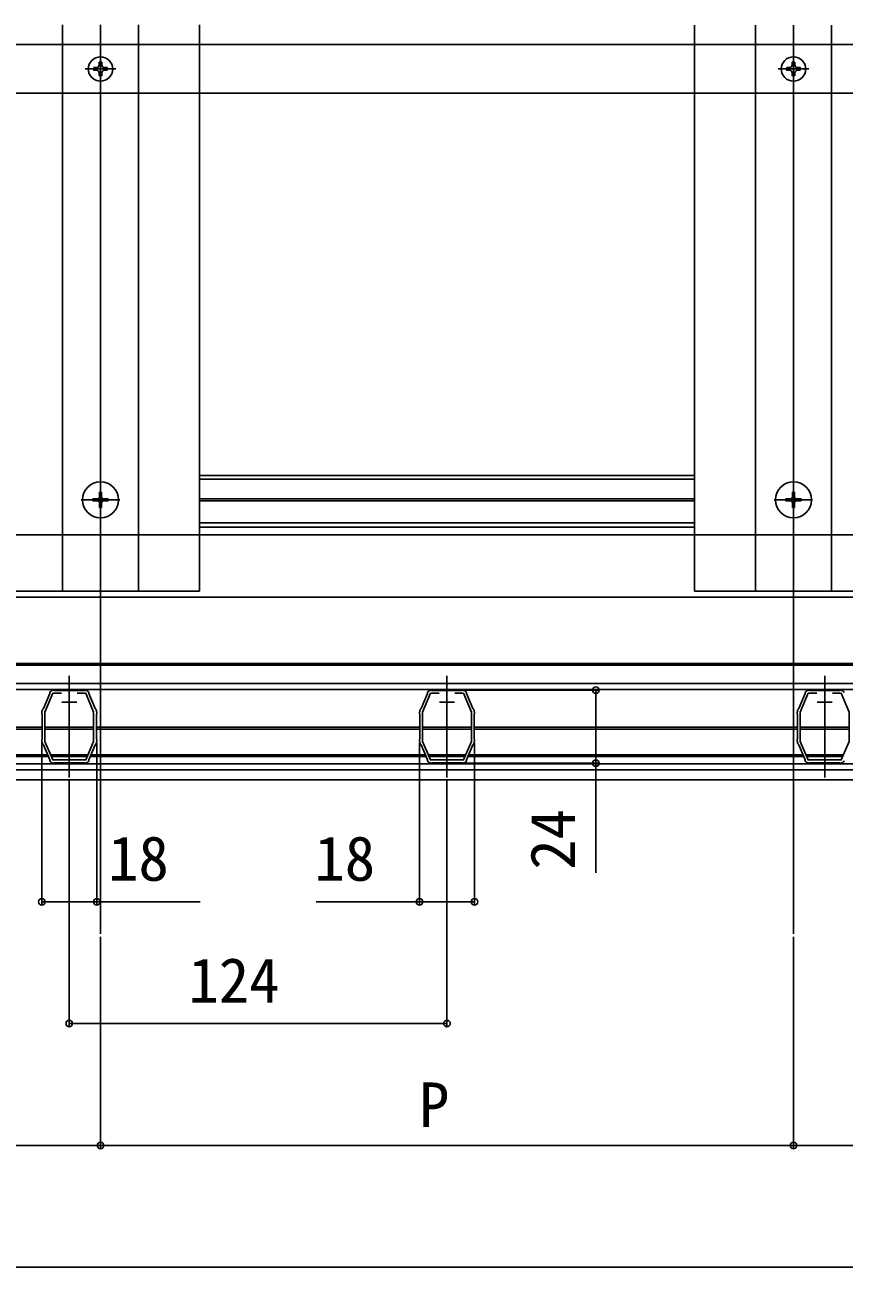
# Model space of a CAD drawing. Units: millimetres, scale not verified. Extents: x -875 to 875, y -1304 to 1296.
# Drawn here: x -466.2 to -197.3, y -992.5 to -584.5 of the extents above; entities that cross this region are included whole.
import ezdxf
from ezdxf.enums import TextEntityAlignment as Align

# ---------------------------------------------------------------- set-up
doc = ezdxf.new("R2010")
doc.units = ezdxf.units.MM
doc.header["$LTSCALE"] = 8
for name, color, linetype in [('0-3_YKK_11', 7, 'Continuous'), ('0-4_YKK_12', 2, 'Continuous'), ('0-5_YKK_13', 4, 'Continuous'), ('0-6_YKK_D', 6, 'Continuous')]:
    doc.layers.add(name, color=color, linetype=linetype)
doc.styles.add('ＭＳ ゴシック', font='')
doc.styles.get('ＭＳ ゴシック').set_extended_font_data('MS Gothic')

msp = doc.modelspace()

# ---------------------------------------------------------------- linework, layer by layer
at = {"layer": '0-3_YKK_11'}
for p, q in [((-454.155, -807.016), (-449.155, -807.016)), ((-451.655, -809.516), (-451.655, -804.516)), ((-330.155, -807.016), (-325.155, -807.016)), ((-327.655, -809.516), (-327.655, -804.516)), ((-206.155, -807.016), (-201.155, -807.016)), ((-203.655, -809.516), (-203.655, -804.516))]:
    msp.add_line(p, q, dxfattribs=at)
for points in [[(-456.875, -803.024), (-456.726, -803.069), (-456.598, -803.116), (-446.712, -803.116), (-446.583, -803.069), (-446.435, -803.024)], [(-332.875, -803.024), (-332.726, -803.069), (-332.598, -803.116), (-322.712, -803.116), (-322.583, -803.069), (-322.435, -803.024)], [(-208.875, -803.023), (-208.726, -803.069), (-208.598, -803.116), (-198.712, -803.116), (-198.583, -803.069), (-198.435, -803.023)], [(-460.538, -809.717), (-460.337, -809.24), (-460.24, -809.138), (-460.143, -809.035), (-458.064, -804.091), (-458.058, -803.954), (-458.042, -803.799)], [(-454.245, -804.016), (-457.057, -804.016), (-459.655, -810.198), (-459.655, -819.834), (-457.099, -825.916), (-446.21, -825.916), (-443.655, -819.835), (-443.655, -810.198), (-446.253, -804.016), (-449.065, -804.016)], [(-445.267, -803.799), (-445.252, -803.954), (-445.245, -804.091), (-443.167, -809.035), (-443.069, -809.138), (-442.972, -809.24), (-442.772, -809.717)], [(-336.538, -809.717), (-336.337, -809.24), (-336.24, -809.138), (-336.143, -809.035), (-334.064, -804.091), (-334.058, -803.954), (-334.042, -803.799)], [(-330.245, -804.016), (-333.057, -804.016), (-335.655, -810.198), (-335.655, -819.834), (-333.099, -825.916), (-322.21, -825.916), (-319.655, -819.835), (-319.655, -810.198), (-322.253, -804.016), (-325.065, -804.016)], [(-321.267, -803.799), (-321.252, -803.954), (-321.245, -804.091), (-319.167, -809.035), (-319.069, -809.138), (-318.972, -809.24), (-318.772, -809.717)], [(-212.538, -809.717), (-212.337, -809.24), (-212.24, -809.137), (-212.143, -809.035), (-210.064, -804.091), (-210.058, -803.954), (-210.042, -803.799)], [(-206.245, -804.016), (-209.057, -804.016), (-211.655, -810.198), (-211.655, -819.834), (-209.099, -825.916), (-198.21, -825.916), (-195.655, -819.835), (-195.655, -810.198), (-198.253, -804.016), (-201.065, -804.016)], [(-460.655, -819.734), (-460.655, -819.216), (-460.605, -819.084), (-460.555, -818.952), (-460.555, -811.081), (-460.605, -810.948), (-460.655, -810.816), (-460.655, -810.298)], [(-442.655, -810.298), (-442.655, -810.816), (-442.705, -810.948), (-442.755, -811.081), (-442.755, -818.952), (-442.705, -819.084), (-442.655, -819.216), (-442.655, -819.734)], [(-336.655, -819.734), (-336.655, -819.216), (-336.605, -819.084), (-336.555, -818.952), (-336.555, -811.081), (-336.605, -810.948), (-336.655, -810.816), (-336.655, -810.298)], [(-318.655, -810.298), (-318.655, -810.816), (-318.705, -810.948), (-318.755, -811.081), (-318.755, -818.952), (-318.705, -819.084), (-318.655, -819.216), (-318.655, -819.734)], [(-212.655, -819.734), (-212.655, -819.216), (-212.605, -819.084), (-212.555, -818.951), (-212.555, -811.08), (-212.605, -810.948), (-212.655, -810.816), (-212.655, -810.298)], [(-458.042, -826.233), (-458.058, -826.078), (-458.064, -825.941), (-460.143, -820.997), (-460.24, -820.895), (-460.337, -820.792), (-460.538, -820.315)], [(-442.772, -820.315), (-442.972, -820.792), (-443.069, -820.895), (-443.167, -820.997), (-445.245, -825.941), (-445.252, -826.078), (-445.267, -826.233)], [(-334.042, -826.233), (-334.058, -826.078), (-334.064, -825.941), (-336.143, -820.997), (-336.24, -820.895), (-336.337, -820.792), (-336.538, -820.315)], [(-318.772, -820.315), (-318.972, -820.792), (-319.069, -820.895), (-319.167, -820.997), (-321.245, -825.941), (-321.252, -826.078), (-321.267, -826.233)], [(-210.042, -826.233), (-210.058, -826.078), (-210.064, -825.941), (-212.143, -820.997), (-212.24, -820.894), (-212.337, -820.792), (-212.538, -820.315)], [(-446.712, -826.916), (-456.598, -826.916), (-456.726, -826.963), (-456.875, -827.009)], [(-446.435, -827.009), (-446.583, -826.963), (-446.712, -826.916)], [(-322.712, -826.916), (-332.598, -826.916), (-332.726, -826.963), (-332.875, -827.009)], [(-322.435, -827.009), (-322.583, -826.963), (-322.712, -826.916)], [(-198.712, -826.916), (-208.598, -826.916), (-208.726, -826.963), (-208.875, -827.008)], [(-198.435, -827.008), (-198.583, -826.963), (-198.712, -826.916)]]:
    msp.add_lwpolyline(points, dxfattribs=at)
for centre, start, end in [((-456.725, -804.516), 95.73914, 151.44347), ((-446.585, -804.516), 28.55592, 84.26083), ((-332.725, -804.516), 95.73914, 151.44347), ((-322.585, -804.516), 28.55592, 84.26083), ((-208.725, -804.516), 95.73914, 151.44347), ((-198.585, -804.516), 28.55592, 84.26083), ((-459.155, -810.298), 157.21234, 180.00008), ((-444.155, -810.298), 360, 22.78773), ((-335.155, -810.298), 157.21234, 180.00008), ((-320.155, -810.298), 360, 22.78773), ((-211.155, -810.298), 157.21234, 180.00008), ((-459.155, -819.734), 179.99998, 202.78771), ((-444.155, -819.734), 337.21255, 0.00006), ((-335.155, -819.734), 179.99998, 202.78771), ((-320.155, -819.734), 337.21255, 0.00006), ((-211.155, -819.734), 179.99998, 202.78771), ((-456.725, -825.516), 208.55565, 264.26079), ((-446.585, -825.516), 275.73925, 331.44438), ((-332.725, -825.516), 208.55565, 264.26079), ((-322.585, -825.516), 275.73925, 331.44438), ((-208.725, -825.516), 208.55565, 264.26079), ((-198.585, -825.516), 275.73925, 331.44438)]:
    msp.add_arc(centre, 1.5, start, end, dxfattribs=at)
at = {"layer": '0-4_YKK_12'}
for p, q in [((-453.905, -770.516), (-453.905, -584.527)), ((-441.405, -883.016), (-441.405, -584.532)), ((-428.905, -770.516), (-428.905, -584.537)), ((-408.905, -770.516), (-408.905, -584.546)), ((-246.405, -770.516), (-246.405, -584.614)), ((-226.405, -770.516), (-226.405, -584.622)), ((-213.905, -883.016), (-213.905, -584.628)), ((-201.405, -770.516), (-201.405, -584.633)), ((-441.405, -746.816), (-441.405, -734.216)), ((-408.905, -732.516), (-246.405, -732.516)), ((-408.905, -733.716), (-246.405, -733.716)), ((-213.905, -746.816), (-213.905, -734.216)), ((-447.705, -740.516), (-435.105, -740.516)), ((-408.905, -740.216), (-246.405, -740.216)), ((-408.905, -740.816), (-246.405, -740.816)), ((-220.205, -740.516), (-207.605, -740.516)), ((-408.905, -748.116), (-246.405, -748.116)), ((-408.905, -749.516), (-246.405, -749.516)), ((-441.405, -752.016), (-441.405, -772.516)), ((-408.905, -770.516), (-473.905, -770.516)), ((-181.405, -770.516), (-246.405, -770.516)), ((-638.905, -772.516), (-16.405, -772.516)), ((-638.905, -794.216), (-16.405, -794.216)), ((-638.905, -794.816), (-16.405, -794.816)), ((-451.655, -798.316), (-451.655, -831.716)), ((-327.655, -798.316), (-327.655, -831.716)), ((-203.655, -798.316), (-203.655, -831.716)), ((-509.016, -815.816), (-460.555, -815.816)), ((-508.951, -815.216), (-460.555, -815.216)), ((-459.655, -815.216), (-443.655, -815.216)), ((-459.655, -815.816), (-443.655, -815.816)), ((-442.755, -815.216), (-336.555, -815.216)), ((-442.755, -815.816), (-336.555, -815.816)), ((-335.655, -815.216), (-319.655, -815.216)), ((-335.655, -815.816), (-319.655, -815.816)), ((-318.755, -815.216), (-212.555, -815.216)), ((-318.755, -815.816), (-212.555, -815.816)), ((-211.655, -815.216), (-195.655, -815.216)), ((-211.655, -815.816), (-195.655, -815.816)), ((-568.772, -824.816), (-458.537, -824.816)), ((-568.52, -824.216), (-458.789, -824.216)), ((-457.813, -824.216), (-445.496, -824.216)), ((-457.561, -824.816), (-445.748, -824.816)), ((-444.772, -824.816), (-334.537, -824.816)), ((-444.52, -824.216), (-334.789, -824.216)), ((-333.813, -824.216), (-321.496, -824.216)), ((-333.561, -824.816), (-321.748, -824.816)), ((-320.772, -824.816), (-210.537, -824.816)), ((-320.52, -824.216), (-210.789, -824.216)), ((-209.813, -824.216), (-197.496, -824.216)), ((-209.561, -824.816), (-197.748, -824.816)), ((-638.905, -832.516), (-16.405, -832.516))]:
    msp.add_line(p, q, dxfattribs=at)
for points in [[(-645.493, -800.816), (-16.405, -800.816), (-7.405, -800.816)], [(-645.444, -802.816), (-16.405, -802.816), (-7.405, -802.816)], [(-647.905, -827.216), (-16.405, -827.216), (-7.405, -827.216)], [(-647.905, -829.216), (-16.405, -829.216), (-7.405, -829.216)]]:
    msp.add_lwpolyline(points, dxfattribs=at)
at = {"layer": '0-5_YKK_13'}
for p, q in [((-441.405, -604.016), (-441.405, -594.016)), ((-213.905, -604.016), (-213.905, -594.016)), ((-446.405, -599.016), (-436.405, -599.016)), ((-442.725, -598.576), (-443.605, -598.576)), ((-440.085, -599.456), (-439.205, -599.456)), ((-218.905, -599.016), (-208.905, -599.016)), ((-215.225, -598.576), (-216.105, -598.576)), ((-212.585, -599.456), (-211.705, -599.456)), ((-441.755, -738.016), (-441.055, -738.016)), ((-441.755, -738.016), (-441.755, -739.666)), ((-441.055, -738.016), (-441.055, -739.666)), ((-214.255, -738.016), (-213.555, -738.016)), ((-214.255, -738.016), (-214.255, -739.666)), ((-213.555, -738.016), (-213.555, -739.666)), ((-443.905, -740.166), (-443.905, -740.866)), ((-443.905, -740.166), (-442.255, -740.166)), ((-443.905, -740.866), (-442.255, -740.866)), ((-441.755, -741.366), (-441.755, -743.016)), ((-441.055, -741.366), (-441.055, -743.016)), ((-440.555, -740.166), (-438.905, -740.166)), ((-440.555, -740.866), (-438.905, -740.866)), ((-438.905, -740.166), (-438.905, -740.866)), ((-216.405, -740.166), (-216.405, -740.866)), ((-216.405, -740.166), (-214.755, -740.166)), ((-216.405, -740.866), (-214.755, -740.866)), ((-214.255, -741.366), (-214.255, -743.016)), ((-213.555, -741.366), (-213.555, -743.016)), ((-213.055, -740.166), (-211.405, -740.166)), ((-213.055, -740.866), (-211.405, -740.866)), ((-211.405, -740.166), (-211.405, -740.866)), ((-441.755, -743.016), (-441.055, -743.016)), ((-214.255, -743.016), (-213.555, -743.016)), ((-41.405, -752.016), (-592.905, -752.016))]:
    msp.add_line(p, q, dxfattribs=at)
for points in [[(-597.405, -591.016), (-56.405, -591.016), (-41.405, -591.016)], [(-443.605, -598.576), (-443.605, -599.456), (-442.725, -599.456)], [(-440.965, -597.696), (-440.965, -596.816), (-441.845, -596.816), (-441.845, -597.696)], [(-439.205, -599.456), (-439.205, -598.576), (-440.085, -598.576)], [(-216.105, -598.576), (-216.105, -599.456), (-215.225, -599.456)], [(-213.465, -597.696), (-213.465, -596.816), (-214.345, -596.816), (-214.345, -597.696)], [(-211.705, -599.456), (-211.705, -598.576), (-212.585, -598.576)], [(-441.845, -600.336), (-441.845, -601.216), (-440.965, -601.216), (-440.965, -600.336)], [(-214.345, -600.336), (-214.345, -601.216), (-213.465, -601.216), (-213.465, -600.336)], [(-597.405, -607.016), (-56.405, -607.016), (-41.405, -607.016)]]:
    msp.add_lwpolyline(points, dxfattribs=at)
for centre, radius in [((-441.405, -599.016), 4), ((-213.905, -599.016), 4), ((-441.405, -740.516), 5.9), ((-213.905, -740.516), 5.9)]:
    msp.add_circle(centre, radius, dxfattribs=at)
for centre, radius, start, end in [((-442.725, -597.696), 0.88, 270, 0), ((-442.725, -600.336), 0.88, 0, 90), ((-440.085, -597.696), 0.88, 180, 270), ((-440.085, -600.336), 0.88, 90, 180), ((-215.225, -597.696), 0.88, 270, 0), ((-215.225, -600.336), 0.88, 0, 90), ((-212.585, -597.696), 0.88, 180, 270), ((-212.585, -600.336), 0.88, 90, 180), ((-442.255, -739.666), 0.5, 270, 0), ((-442.255, -741.366), 0.5, 0, 90), ((-440.555, -739.666), 0.5, 180, 270), ((-440.555, -741.366), 0.5, 90, 180), ((-214.755, -739.666), 0.5, 270, 0), ((-214.755, -741.366), 0.5, 0, 90), ((-213.055, -739.666), 0.5, 180, 270), ((-213.055, -741.366), 0.5, 90, 180)]:
    msp.add_arc(centre, radius, start, end, dxfattribs=at)
at = {"layer": '0-6_YKK_D'}
for p, q in [((-321.435, -803.024), (-277.755, -803.024)), ((-460.655, -820.475), (-460.655, -873.516)), ((-442.655, -820.475), (-442.655, -873.516)), ((-336.655, -820.475), (-336.655, -873.516)), ((-318.655, -820.475), (-318.655, -873.516)), ((-321.435, -827.009), (-277.755, -827.009)), ((-451.655, -832.716), (-451.655, -913.516)), ((-327.655, -832.716), (-327.655, -913.516)), ((-441.405, -884.016), (-441.405, -953.516)), ((-441.405, -884.016), (-441.405, -953.516)), ((-213.905, -884.016), (-213.905, -953.516)), ((-213.905, -884.016), (-213.905, -953.516)), ((-451.655, -912.516), (-327.655, -912.516)), ((-668.905, -952.516), (-441.405, -952.516)), ((-441.405, -952.516), (-213.905, -952.516)), ((-213.905, -952.516), (13.595, -952.516)), ((-668.905, -992.516), (696.095, -992.516))]:
    msp.add_line(p, q, dxfattribs=at)
for points in [[(-278.755, -803.024), (-278.755, -827.009), (-278.755, -863.013)], [(-460.655, -872.516), (-442.655, -872.516), (-408.696, -872.516)], [(-318.655, -872.516), (-336.655, -872.516), (-370.614, -872.516)]]:
    msp.add_lwpolyline(points, dxfattribs=at)
for centre in [(-278.755, -803.024), (-278.755, -827.009), (-460.655, -872.516), (-442.655, -872.516), (-336.655, -872.516), (-318.655, -872.516), (-451.655, -912.516), (-327.655, -912.516), (-441.405, -952.516), (-441.405, -952.516), (-213.905, -952.516), (-213.905, -952.516)]:
    msp.add_circle(centre, 1.075, dxfattribs=at)

# ---------------------------------------------------------------- texts
at = {"layer": '0-6_YKK_D', "style": 'ＭＳ ゴシック'}
msp.add_text('24', height=14.66, rotation=90, dxfattribs=at).set_placement((-281.255, -861.99), align=Align.BOTTOM_LEFT)
for s, p in [('18', (-438.923, -870.016)), ('18', (-371.182, -870.016)), ('124', (-412.552, -910.016)), ('P', (-336.859, -950.916))]:
    msp.add_text(s, height=14.66, dxfattribs=at).set_placement(p, align=Align.BOTTOM_LEFT)

doc.saveas('drawing.dxf')
